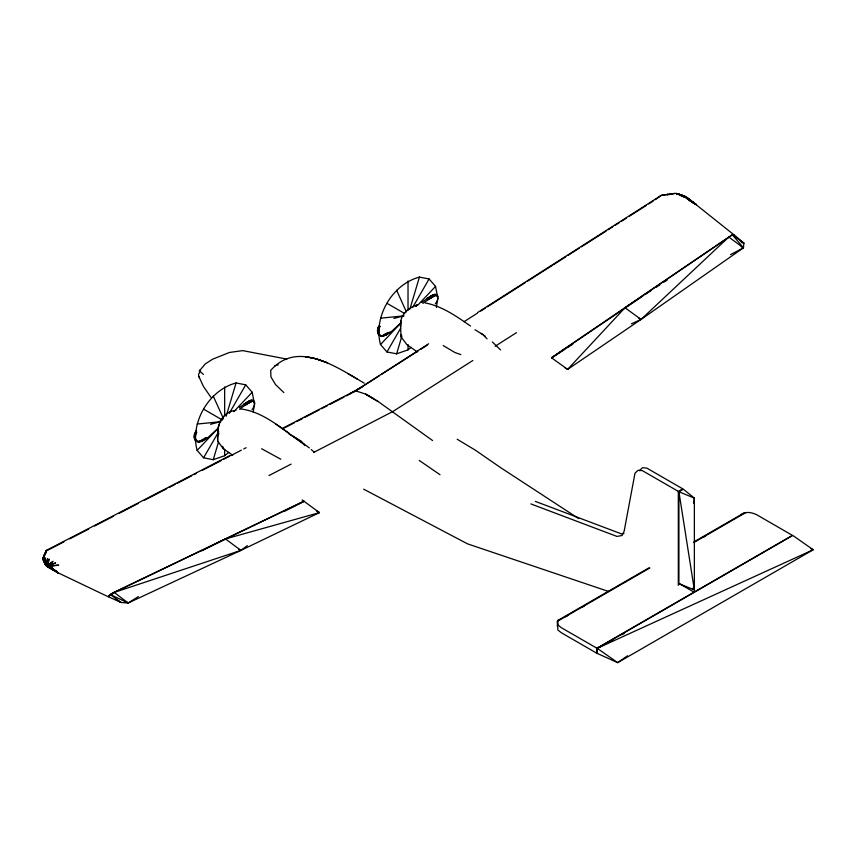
<?xml version="1.0" encoding="UTF-8"?>
<svg xmlns="http://www.w3.org/2000/svg" width="856" height="856" viewBox="0 0 856 856"><rect width="100%" height="100%" fill="white"/><g stroke="black" fill="none" stroke-linecap="round" stroke-linejoin="round"><path stroke-width="1.28" d="M253.216 412.014L254.457 404.118L252.188 392.262L245.726 384.836L236.063 382.953C208.639 390.218 189.711 422.992 197.137 450.384L203.589 457.81L213.262 459.693L224.657 455.724L224.657 449.111M437.587 297.075L435.544 286.407L429.091 278.97L419.419 277.098C391.995 284.363 373.077 317.137 380.492 344.519L386.955 351.955L396.617 353.828L408.023 349.869L408.023 344.572M417.364 351.923L406.975 344.743L401.09 336.922L401.164 334.643M232.704 455.21L223.384 448.79L217.659 441.15L218.216 427.315L219.008 424.276M217.659 441.15C216.943 427.572 219.511 412.325 236.021 410.334M252.937 400.544L254.542 402.192L252.937 400.544C256.468 402.62 253.868 407.338 252.006 409.682M741.339 242.462L743.821 243.061L732.404 234.854L624.987 307.732L567.646 369.385L551.425 357.733L732.18 234.758L734.245 234.972L743.821 243.061L743.447 247.844L641.058 319.427L567.646 369.385L565.153 367.994M693.67 503.382L694.366 498.117L683.334 489.204L678.915 491.751L678.915 583.589L694.366 589.966L694.366 498.117L678.915 491.751L679.247 498.417M436.367 307.475L437.812 298.263M741.082 514.616C745.683 511.128 751.985 512.391 756.779 514.788L792.421 535.375L596.932 648.238L596.932 653.299L561.29 632.723L557.791 629.898L557.598 620.6L558.551 620.001M400.972 320.807L400.415 323.803L401.09 336.922M52.173 567.507L48.535 567.271L45.732 565.142L45.999 564.393L47.85 564.971L49.092 559.096L47.337 564.714L58.379 572.953L108.209 596.739L110.103 594.513L113.976 592.384L303.934 501.231M213.262 459.693L218.58 441.782M226.177 416.209L236.063 382.953M396.617 353.828L401.935 335.927M409.917 309.07L419.419 277.098M63.826 541.923L46.096 551.082L42.8 558.668L45.732 565.142L55.94 571.016L47.615 566.715L48.589 564.671L46.812 566.201L55.94 571.016L46.171 565.677L42.918 559.31L46.449 550.322L230.029 455.478M42.918 559.31L46.096 551.082L45.229 554.346M218.055 435.672L218.858 433.371M42.8 558.668L46.449 550.322L45.678 553.597L44.812 553.907L42.8 558.668L45.732 565.142L54.506 569.861M43.003 558.198L45.636 564.543L52.708 568.438L45.732 565.142L43.003 558.198L44.812 553.907M353.528 392.176L428.631 343.791M202.669 439.449L199.298 442.006L195.81 441.043C193.039 438.112 194.002 433.179 196.58 430.429M381.348 336.076C377.753 334.471 378.213 329.239 380 326.404L378.834 326.008C377.175 328.715 376.779 332.77 379.155 335.188L382.632 336.162L385.007 334.215M195.5 431.852L196.666 432.248C194.879 435.083 194.419 440.326 198.014 441.921M203.589 457.81L218.74 431.585M229.269 413.341L245.726 384.836M386.955 351.955L400.779 328.009M412.624 307.475L429.091 278.97M199.544 371.012L200.208 370.07L199.437 370.787L199.544 373.184M435.34 303.827C437.202 301.483 439.802 296.775 436.271 294.689L437.876 296.347L435.511 294.368L433.029 294.796L421.644 302.414M195.81 441.043L196.217 440.54L195.04 440.145L195.692 439.385L194.515 438.989L195.393 438.122L194.216 437.726L195.318 436.742L194.141 436.346L195.478 435.244L194.301 434.848L195.906 433.725L194.74 433.329L196.666 432.248M379.155 335.188L379.55 334.696L378.384 334.3L379.026 333.54L377.849 333.145L378.726 332.267L377.55 331.882L378.652 330.898L377.485 330.502L378.812 329.4L377.635 329.004L379.251 327.869L378.074 327.474L380 326.404M364.217 383.156C337.285 367.492 297.76 339.425 270.689 370.434L270.924 376.886L275.471 384.526L283.871 392.594M197.137 450.384L218.237 428.107M233.838 411.64L252.188 392.262M380.492 344.519L400.683 323.215M418.113 304.811L435.544 286.407M111.826 594.738L114.201 592.427L304.158 501.263L284.171 511.481M639.389 470.682L642.428 467.75L646.783 468.082L682.724 488.84L678.316 491.387L642.375 470.64L638.02 470.297L634.981 473.229L624.12 531.33L622.034 535.503L617.015 536.434L530.88 503.917M415.92 306.427L417.728 304.704C408.815 307.39 398.661 315.639 401.025 326.018M217.831 428.952C211.635 432.986 204.809 443.226 196.987 441.439M401.164 323.097C394.969 327.131 388.143 337.382 380.321 335.584M224.657 455.724L228.809 452.375M408.023 349.869L411.126 347.354M415.856 306.127L417.728 304.704M247.309 545.657L240.889 550.397L128.175 603.009L121.135 602.506L108.434 596.771L110.328 594.556L114.201 592.427L240.889 550.397L319.459 512.616L302.136 499.904M239.359 407.488L249.695 400.64L252.178 400.212L254.114 401.496L251.097 400.244L243.586 404.417L249.695 400.64L253.355 401.175L252.178 400.212M239.477 409.211L248.55 402.834L252.274 401.207L251.097 400.244M422.81 303.366L434.195 295.759L437.448 295.652L435.511 294.368M47.85 564.971L53.04 561.322L48.45 565.335L47.337 564.714L47.583 558.465L46.566 564.436L50.023 566.415L58.647 565.12L49.134 565.784L46.566 564.436L45.229 557.845L45.999 564.393L51.21 567.303L45.636 564.543L44.298 557.791L45.999 564.393L50.023 566.415M627.512 655.782L617.668 662.651L597.253 653.417L597.253 648.313L792.784 535.428L813.2 549.755L617.668 662.651L597.253 648.313L607.792 642.503M205.686 437.598L202.005 440.102L203.172 440.498L196.837 441.525M382.632 336.162L390.186 332.149L384.173 335.841L382.996 335.445L388.1 332.374M642.867 295.994L551.649 357.829L565.014 349.184M645.103 294.528L650.688 290.858M656.274 287.188L659.623 284.995M664.096 282.063L667.445 279.859M567.239 347.739L572.803 344.133M220.27 420.499L223.437 418.67M477.723 312.472L661.239 195.382L667.894 194.366L661.239 195.382L655.364 199.662M464.123 321.642L477.413 313.168M480.772 311.028L485.234 308.181M487.471 306.758L525.466 282.512M527.703 281.089L552.291 265.403M553.415 264.697L565.73 256.832M567.977 255.409L579.18 248.261M581.417 246.828L606.069 231.109M608.306 229.676L612.789 226.819M615.025 225.396L619.509 222.528M621.745 221.105L626.228 218.248M629.588 216.097L646.398 205.387M648.634 203.953L653.117 201.096M472.854 360.483L392.722 411.586L313.756 452.396M495.089 346.295L516.457 332.663M354.641 391.47L379.208 375.805M381.434 374.382L418.274 350.896M420.51 349.473L427.208 345.193M138.351 596.578L128.175 603.009L110.328 594.556L121.135 602.506L115.688 599.393M249.695 400.64L250.862 401.603L244.763 405.37L252.274 401.207M433.029 294.796L434.195 295.759L428.096 299.525L435.608 295.363L433.029 294.796L426.919 298.562L434.431 294.4L436.688 295.32M349.58 394.081L362.035 386.88L349.708 394.07M648.955 567.849L557.598 620.6L557.31 626.442M694.002 541.848L743.661 513.172M649.832 567.956L557.31 621.381L557.791 624.827L561.29 627.662L596.932 648.238M693.831 542.554L745.929 512.476M565.655 616.791L567.967 615.453M581.855 607.439L584.177 606.102M703.375 537.279L705.686 535.942M611.302 640.566L613.645 639.282M621.841 634.756L624.185 633.472M730.564 254.639L743.447 247.844L732.404 234.854M222.774 418.638L220.741 419.708L221.586 419.654M282.812 428.193L353.881 391.46L356.31 391.053L365.565 394.081L378.127 401.518L432.569 440.54M69.732 538.863L88.639 529.094M94.556 526.033L113.463 516.264M119.369 513.215L138.276 503.435M144.193 500.385L166.706 488.744M169.081 487.524L175.02 484.453M177.395 483.223L191.648 475.861M194.012 474.631L196.388 473.4M202.326 470.34L221.329 460.517M223.705 459.287L229.643 456.216M230.82 455.617L241.403 450.138M243.757 448.919L246.111 447.709M283.614 428.321L294.282 422.81M296.647 421.58L302.575 418.52M304.939 417.3L319.16 409.949M321.535 408.719L327.463 405.658M329.828 404.428L344.048 397.077M346.423 395.857L348.788 394.627M268.977 475.551L291.061 464.134M201.802 550.847L225.513 538.927L319.459 512.616L317.255 511.353M631.407 323.835L641.058 319.427L728.788 237.037L743.447 247.844L741.21 246.56M597.253 648.313L813.2 549.755L810.803 548.675M219.115 422.415L220.709 421.912M274.787 365.801L278.221 364.784M393.878 318.432L403.262 315.971M210.544 424.287L219.928 421.826M382.996 335.445L386.505 334.653L385.339 334.257M623.938 533.427L621.424 533.887L535.3 501.37M667.102 194.633L674.817 193.435L667.102 194.633L671.832 194.301M380.492 318.186L404.086 315.853M197.137 424.052L220.73 421.708M434.195 295.759L430.718 296.026L431.884 296.989M250.862 401.603L247.384 401.881L248.55 402.834M52.355 567.614L48.064 566.993L50.076 565.613L47.615 566.715L58.379 572.953L48.064 566.993L52.323 567.475M380.171 335.68L381.455 335.766M240.525 408.901C265.542 412.057 284.353 431.381 304.479 444.596M286.878 359.103L242.697 350.618L229.408 352.479L212.62 359.188L205.408 363.843L199.437 370.787L203.386 374.404M425.25 302.949C442.135 306.116 456.644 316.474 470.522 326.029M680.081 195.296L689.059 199.041L734.02 234.876M686.277 197.094L682.018 195.682L685.677 196.73L689.059 199.041L683.858 196.131L676.433 193.424L685.677 196.73L680.199 194.719L686.277 197.094L686.619 198.539L686.961 197.533L685.164 196.463L678.722 194.077L686.961 197.533L689.808 200.721C686.94 195.585 680.381 195.425 675.534 193.349L683.527 196.259L690.589 200.165L687.133 198.496M199.662 441.289L200.839 441.685L206.852 437.994L199.298 442.006L198.121 441.61M608.734 591.517L467.536 543.86L363.693 489.183M460.817 354.598L454.932 352.533L443.248 345.578M280.8 459.223L261.626 448.737M687.86 198.164L683.858 196.131L684.137 197.351M689.144 200.24L693.874 202.701L688.213 199.437M689.337 200.283L693.874 202.701L689.551 200.325M288.772 433.767L301.323 441.215L304.8 445.58M686.951 198.603L692.418 201.567M373.302 398.457L365.565 394.081L378.127 401.518M694.558 203.578L696.367 204.616L692.055 202.123M638.779 318.122L641.058 319.427L624.987 307.732M317.041 511.321L319.245 512.584M238.674 549.135L240.889 550.397L225.513 538.927M126.014 601.768L128.175 603.009L114.201 592.427M740.419 241.103L743.821 243.061M691.776 201.963L696.367 204.616L691.958 202.07L693.649 203.065M386.955 303.302L404.695 313.542M679.493 583.749L694.066 592.159M203.589 409.157L222.442 420.039M53.971 570.406L58.379 572.953L48.064 566.993L50.386 568.341M347.707 373.451L357.113 378.951M474.994 329.742L482.966 334.643L487.053 338.837M457.168 439.246L475.358 450.181L500.856 467.804L578.688 518.608M419.237 460.442L440.005 474.716M481.168 333.412L485.427 336.365M275.889 424.095L289.039 433.243M293.426 436.293L309.38 447.923M692.365 588.34L694.366 589.966L678.915 491.751M434.431 294.4L435.608 295.363M253.526 402.181L254.703 403.144M311.263 449.571L314.077 452.032M492.393 341.951L500.61 349.965M210.929 397.312L203.386 386.324L198.603 375.923L198.603 373.751M43.356 560.134L45.732 565.142L44.052 561.055L44.929 561.964L46.171 565.677L45.978 562.863L46.812 566.201M198.603 375.923L199.437 377.753M222.442 446.725L223.384 448.79L222.506 446.308M396.617 290.259L406.386 311.862M213.262 396.125L223.031 417.717M44.48 554.517L44.683 555.437M678.316 491.387L678.316 585.301M408.023 281.057L408.023 310.172M224.657 386.923L224.657 416.027M55.49 562.916L49.134 565.784L48.45 565.335L55.49 562.916M315.746 358.707L305.078 356.578L316.752 358.996L315.746 358.707L327.516 362.826L315.746 358.707"/></g></svg>
